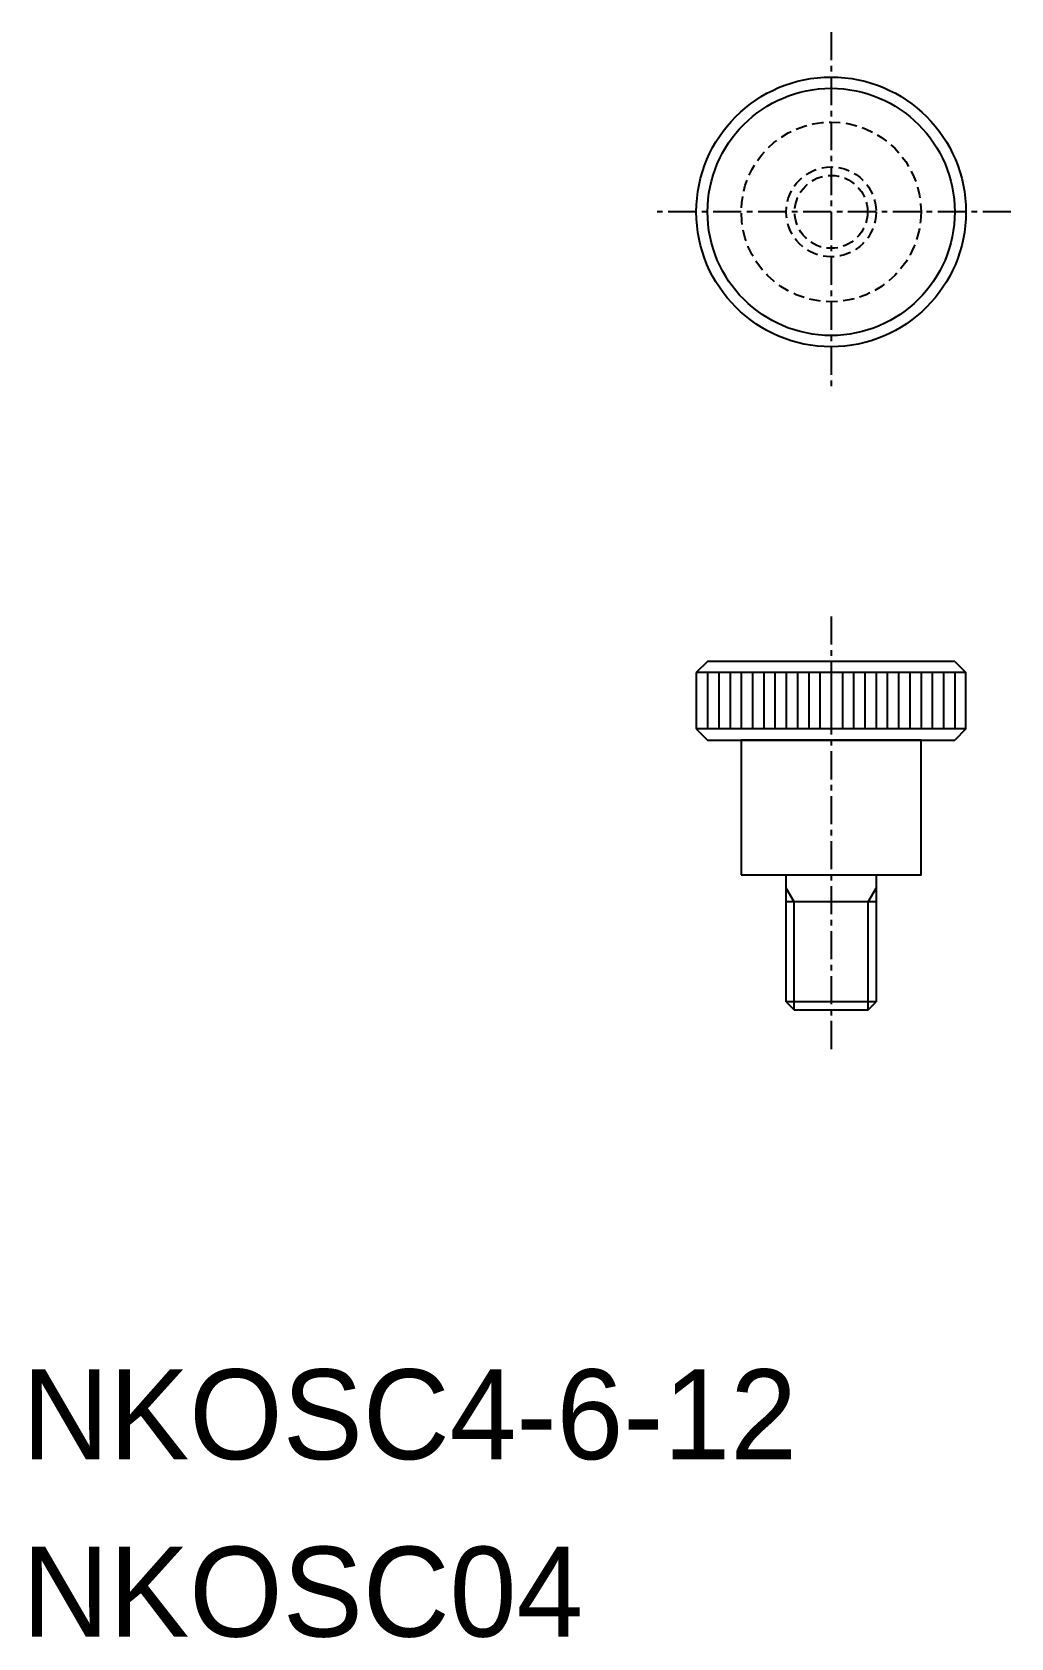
# Model space of a CAD drawing. Extents: x -12519.3 to -12475.7, y -251.7 to -180.3.
import ezdxf

# ---------------------------------------------------------------- set-up
doc = ezdxf.new("R2010")
doc.units = 0
doc.linetypes.add('CENTER', pattern=[2, 1.25, -0.25, 0.25, -0.25])
doc.linetypes.add('DASHED', pattern=[0.75, 0.5, -0.25])
doc.layers.get('0').update_dxf_attribs({"linetype": 'CONTINUOUS'})
doc.layers.add('CENTER', color=1, linetype='CENTER')

msp = doc.modelspace()

# ---------------------------------------------------------------- linework, layer by layer
at = {"color": 7, "linetype": 'CONTINUOUS'}
for p, q in [((-12489.227, -208.287), (-12489.727, -208.787)), ((-12478.227, -208.287), (-12489.227, -208.287)), ((-12478.227, -208.287), (-12477.727, -208.787)), ((-12477.727, -208.787), (-12489.727, -208.787)), ((-12489.727, -208.787), (-12489.727, -211.287)), ((-12489.227, -208.787), (-12489.227, -211.287)), ((-12488.727, -208.787), (-12488.727, -211.287)), ((-12488.227, -208.787), (-12488.227, -211.287)), ((-12487.727, -208.787), (-12487.727, -211.287)), ((-12487.227, -208.787), (-12487.227, -211.287)), ((-12486.727, -208.787), (-12486.727, -211.287)), ((-12486.227, -208.787), (-12486.227, -211.287)), ((-12485.727, -208.787), (-12485.727, -211.287)), ((-12485.227, -208.787), (-12485.227, -211.287)), ((-12484.727, -208.787), (-12484.727, -211.287)), ((-12484.227, -208.787), (-12484.227, -211.287)), ((-12483.727, -208.787), (-12483.727, -211.287)), ((-12483.227, -208.787), (-12483.227, -211.287)), ((-12482.727, -208.787), (-12482.727, -211.287)), ((-12482.227, -208.787), (-12482.227, -211.287)), ((-12481.727, -208.787), (-12481.727, -211.287)), ((-12481.227, -208.787), (-12481.227, -211.287)), ((-12480.727, -208.787), (-12480.727, -211.287)), ((-12480.227, -208.787), (-12480.227, -211.287)), ((-12479.727, -208.787), (-12479.727, -211.287)), ((-12479.227, -208.787), (-12479.227, -211.287)), ((-12478.727, -208.787), (-12478.727, -211.287)), ((-12478.227, -208.787), (-12478.227, -211.287)), ((-12478.227, -209.162), (-12478.227, -209.162)), ((-12477.727, -211.287), (-12477.727, -208.787)), ((-12478.227, -209.537), (-12478.227, -209.537)), ((-12477.727, -211.287), (-12489.727, -211.287)), ((-12489.727, -211.287), (-12489.227, -211.787)), ((-12477.727, -211.287), (-12478.227, -211.787)), ((-12489.227, -211.787), (-12478.227, -211.787)), ((-12485.727, -223.437), (-12485.727, -217.787)), ((-12481.727, -217.787), (-12481.727, -223.437)), ((-12481.727, -218.987), (-12485.727, -218.987)), ((-12485.727, -223.437), (-12485.377, -223.787)), ((-12481.727, -223.437), (-12485.727, -223.437)), ((-12482.077, -223.787), (-12481.727, -223.437)), ((-12485.377, -223.787), (-12482.077, -223.787))]:
    msp.add_line(p, q, dxfattribs=at)
at = {"color": 3, "linetype": 'CONTINUOUS'}
for p, q in [((-12485.377, -218.987), (-12485.727, -218.381)), ((-12482.077, -218.987), (-12481.727, -218.381)), ((-12485.377, -223.787), (-12485.377, -218.987)), ((-12482.077, -223.787), (-12482.077, -218.987))]:
    msp.add_line(p, q, dxfattribs=at)
at = {"color": 7, "linetype": 'CONTINUOUS'}
msp.add_lwpolyline([(-12487.727, -217.787), (-12479.727, -217.787), (-12479.727, -211.787), (-12487.727, -211.787)], close=True, dxfattribs=at)
for radius in [6, 5.5]:
    msp.add_circle((-12483.727, -188.287), radius, dxfattribs=at)
at = {"color": 3, "linetype": 'DASHED'}
for radius in [4, 2, 1.621]:
    msp.add_circle((-12483.727, -188.287), radius, dxfattribs=at)
at = {"layer": 'CENTER', "color": 1, "linetype": 'CENTER'}
for p, q in [((-12483.727, -180.287), (-12483.727, -196.287)), ((-12475.727, -188.287), (-12491.727, -188.287)), ((-12483.727, -206.287), (-12483.727, -225.787))]:
    msp.add_line(p, q, dxfattribs=at)

# ---------------------------------------------------------------- texts
at = {"color": 7, "linetype": 'CONTINUOUS'}
for s, p in [('NKOSC4-6-12', (-12519.727, -243.787)), ('NKOSC04', (-12519.727, -251.68))]:
    msp.add_text(s, height=4, dxfattribs=at).set_placement(p)

doc.saveas('drawing.dxf')
